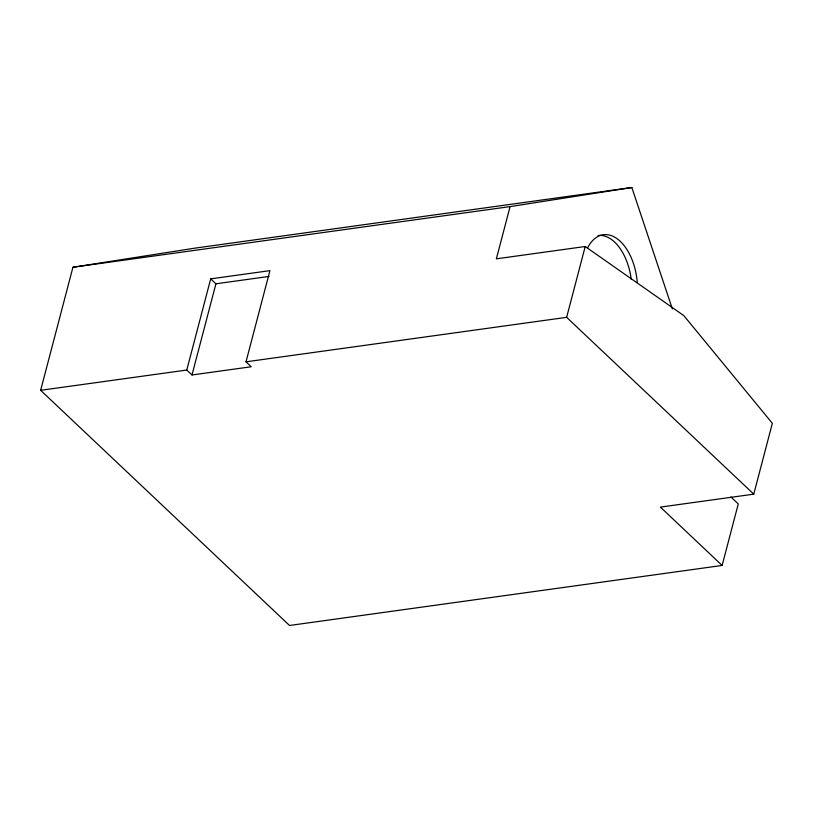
<?xml version="1.0" encoding="UTF-8"?>
<svg xmlns="http://www.w3.org/2000/svg" width="813" height="813" viewBox="0 0 813 813"><rect width="100%" height="100%" fill="white"/><g stroke="black" fill="none" stroke-linecap="round" stroke-linejoin="round"><path stroke-width="1.22" d="M730.897 496.956L738.275 503.928L722.127 565.452L289.519 625.482L40.65 390.311L72.936 267.253L194.703 248.178L631.843 187.518L672.351 308.91M186.777 370.037L210.699 278.859L269.926 270.638L246.004 361.826L251.227 366.754L192 374.976L186.777 370.037L40.65 390.311M192 374.976L215.923 283.798L210.699 278.859M631.843 187.518L510.076 206.604L496.377 258.829L585.218 246.502L683.845 315.637L772.35 423.319L753.763 494.152L660.39 507.109L722.127 565.452M753.763 494.152L566.641 317.334L585.218 246.502M72.936 267.253L510.076 206.604M215.923 283.798L268.981 276.43M246.004 361.826L566.641 317.334M587.738 247.619A47.093 27.205 82.1 0 1 616.854 238.534A47.093 27.205 82.1 0 1 637.26 282.355M598.053 235.475A47.093 27.205 82.1 0 1 631.244 279.479"/></g></svg>
